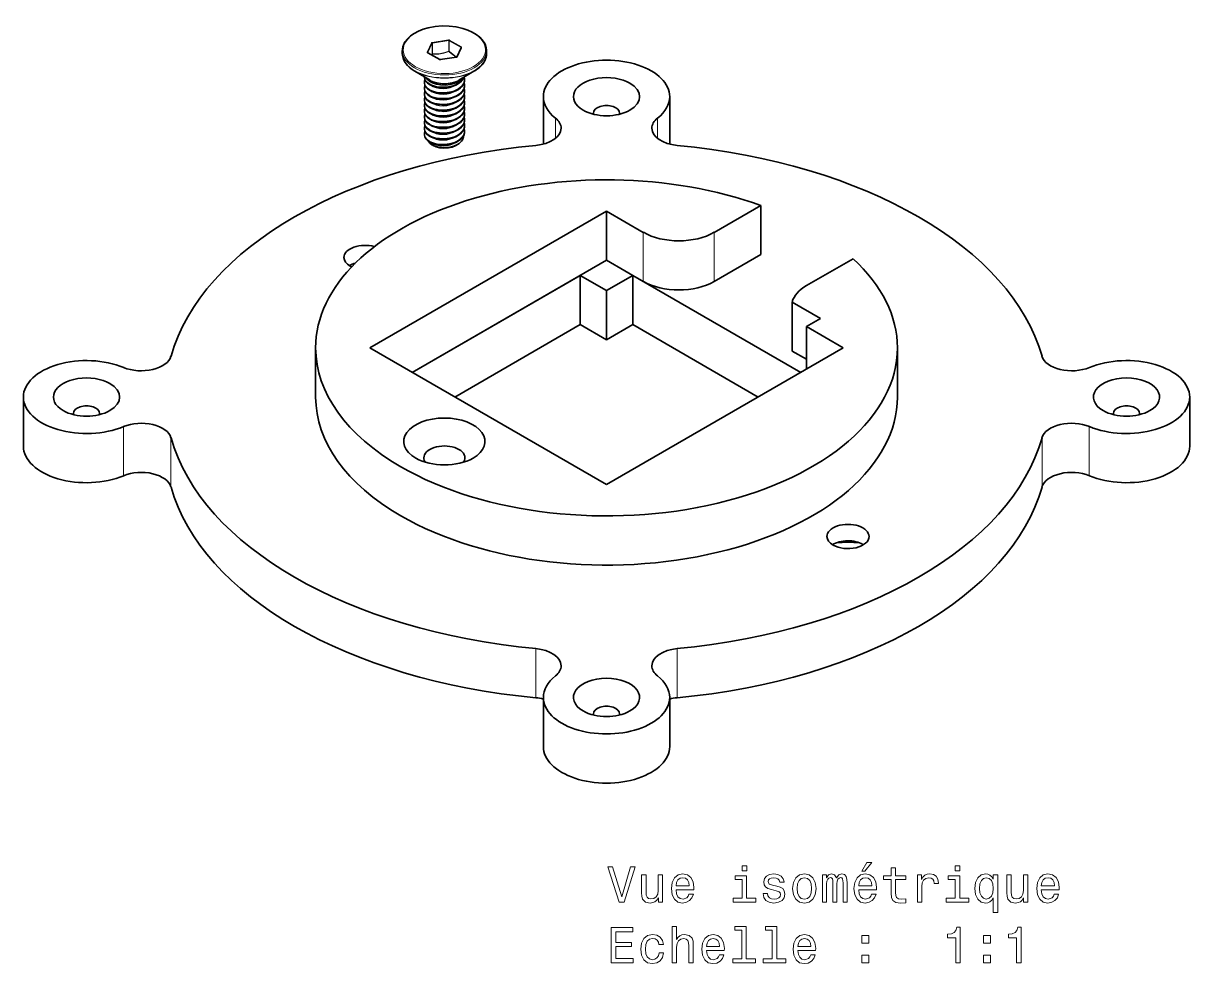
# Model space of a CAD drawing. Extents: x 475 to 928, y 301 to 581.
# Drawn here: x 706.4 to 822.7, y 487.4 to 581.1 of the extents above; entities that cross this region are included whole.
import ezdxf

# ---------------------------------------------------------------- set-up
doc = ezdxf.new("R2010")
doc.units = 0

msp = doc.modelspace()

# ---------------------------------------------------------------- linework, layer by layer
at = {"color": 7, "lineweight": 13, "ltscale": 0.040914}
for p, q in [((748.79, 579.45), (747.17, 579.2)), ((748.81, 579.38), (747.19, 579.13))]:
    msp.add_line(p, q, dxfattribs=at)
at = {"color": 7, "lineweight": 13, "ltscale": 0.026364}
for p, q in [((748.81, 578.33), (748.81, 579.38)), ((747.19, 578.08), (747.19, 579.13))]:
    msp.add_line(p, q, dxfattribs=at)
at = {"color": 7, "lineweight": 13, "ltscale": 0.026366}
for p, q in [((748.85, 578.32), (748.85, 579.37)), ((747.15, 578.06), (747.15, 579.11))]:
    msp.add_line(p, q, dxfattribs=at)
at = {"color": 7, "lineweight": 13, "ltscale": 0.034176}
for p, q in [((750.04, 578.69), (748.85, 579.37)), ((746.7, 578.17), (747.88, 577.48))]:
    msp.add_line(p, q, dxfattribs=at)
at = {"color": 7, "lineweight": 13, "ltscale": 0.034178}
msp.add_line((750.07, 578.75), (748.89, 579.43), dxfattribs=at)
at = {"color": 7, "lineweight": 35, "ltscale": 0.00732}
for p, q in [((744.18, 578.08), (744.18, 578.38)), ((752.58, 578.09), (752.58, 578.38))]:
    msp.add_line(p, q, dxfattribs=at)
at = {"color": 7, "lineweight": 13, "ltscale": 0.025734}
for p, q in [((747.1, 579.16), (746.67, 578.22)), ((747.15, 579.11), (746.72, 578.18)), ((749.67, 577.76), (750.1, 578.69))]:
    msp.add_line(p, q, dxfattribs=at)
at = {"color": 7, "lineweight": 35, "ltscale": 0.000190735}
msp.add_line((746.72, 578.17), (746.72, 578.18), dxfattribs=at)
at = {"color": 7, "lineweight": 35, "ltscale": 0.034176}
msp.add_line((746.72, 578.17), (747.91, 577.49), dxfattribs=at)
at = {"color": 7, "lineweight": 13, "ltscale": 0.001325}
msp.add_line((748.81, 578.33), (748.82, 578.28), dxfattribs=at)
at = {"color": 7, "lineweight": 13, "ltscale": 0.001085}
msp.add_line((748.86, 578.25), (748.82, 578.28), dxfattribs=at)
at = {"color": 7, "lineweight": 13, "ltscale": 0.001073}
msp.add_line((748.89, 578.29), (748.85, 578.32), dxfattribs=at)
at = {"color": 7, "lineweight": 35, "ltscale": 0.025734}
msp.add_line((749.62, 577.74), (750.05, 578.67), dxfattribs=at)
at = {"color": 7, "lineweight": 13, "ltscale": 0.001213}
msp.add_line((750.04, 578.64), (750.04, 578.69), dxfattribs=at)
at = {"color": 7, "lineweight": 13, "ltscale": 0.002935}
msp.add_line((747.15, 578.06), (747.12, 577.94), dxfattribs=at)
at = {"color": 7, "lineweight": 13, "ltscale": 0.002601}
msp.add_line((747.18, 578.02), (747.15, 577.92), dxfattribs=at)
at = {"color": 7, "lineweight": 35, "ltscale": 0.040912}
msp.add_line((747.97, 577.48), (749.59, 577.73), dxfattribs=at)
at = {"color": 7, "lineweight": 13, "ltscale": 0.040912}
msp.add_line((747.98, 577.47), (749.59, 577.72), dxfattribs=at)
at = {"color": 7, "lineweight": 35, "ltscale": 0.043703}
msp.add_line((746.95, 575.45), (745.44, 576.32), dxfattribs=at)
at = {"color": 7, "lineweight": 35, "ltscale": 0.043701}
msp.add_line((749.82, 575.45), (751.33, 576.32), dxfattribs=at)
at = {"color": 7, "lineweight": 35, "ltscale": 0.000213672}
msp.add_line((746.38, 575.77), (746.38, 575.78), dxfattribs=at)
at = {"color": 7, "lineweight": 35, "ltscale": 0.000196844}
for p, q in [((746.38, 575.76), (746.38, 575.77)), ((746.38, 575.19), (746.38, 575.2)), ((746.38, 574.62), (746.38, 574.62)), ((746.38, 573.47), (746.38, 573.48)), ((746.38, 572.9), (746.38, 572.91)), ((746.38, 572.33), (746.38, 572.34)), ((746.38, 570.62), (746.38, 570.62)), ((746.38, 570.04), (746.38, 570.05))]:
    msp.add_line(p, q, dxfattribs=at)
at = {"color": 7, "lineweight": 35, "ltscale": 0.001312}
for p, q in [((746.38, 575.71), (746.38, 575.76)), ((746.38, 573.42), (746.38, 573.47)), ((750.38, 573.14), (750.38, 573.19)), ((750.38, 570.85), (750.38, 570.9))]:
    msp.add_line(p, q, dxfattribs=at)
at = {"color": 7, "lineweight": 35, "ltscale": 0.001314}
for p, q in [((746.38, 575.14), (746.38, 575.19)), ((750.38, 575.42), (750.38, 575.47)), ((750.38, 574.85), (750.38, 574.9)), ((746.38, 574.56), (746.38, 574.62)), ((746.38, 573.99), (746.38, 574.05)), ((750.38, 574.28), (750.38, 574.33)), ((750.38, 573.71), (750.38, 573.76)), ((746.38, 572.85), (746.38, 572.9)), ((746.38, 572.28), (746.38, 572.33)), ((750.38, 572.56), (750.38, 572.62)), ((746.38, 571.71), (746.38, 571.76)), ((746.38, 571.14), (746.38, 571.19)), ((750.38, 571.99), (750.38, 572.05)), ((750.38, 571.42), (750.38, 571.47)), ((746.38, 570.56), (746.38, 570.62)), ((746.38, 569.99), (746.38, 570.04)), ((750.38, 570.28), (750.38, 570.33))]:
    msp.add_line(p, q, dxfattribs=at)
at = {"color": 7, "lineweight": 13, "ltscale": 0.000551729}
msp.add_line((750.29, 575.71), (750.3, 575.73), dxfattribs=at)
at = {"color": 7, "lineweight": 13, "ltscale": 0.001281}
msp.add_line((750.3, 575.69), (750.32, 575.74), dxfattribs=at)
at = {"color": 7, "lineweight": 35, "ltscale": 0.000195318}
for p, q in [((746.38, 574.05), (746.38, 574.05)), ((746.38, 571.76), (746.38, 571.77)), ((746.38, 571.19), (746.38, 571.2))]:
    msp.add_line(p, q, dxfattribs=at)
at = {"color": 7, "lineweight": 35, "ltscale": 0.11844}
for p, q in [((758.25, 573.79), (758.25, 569.06)), ((770.85, 573.79), (770.85, 569.06))]:
    msp.add_line(p, q, dxfattribs=at)
at = {"color": 7, "lineweight": 13, "ltscale": 0.050905}
for p, q in [((759.45, 569.62), (759.45, 571.66)), ((769.64, 569.62), (769.64, 571.66))]:
    msp.add_line(p, q, dxfattribs=at)
at = {"color": 7, "lineweight": 35, "ltscale": 0.000801817}
msp.add_line((747.16, 568.98), (747.14, 568.99), dxfattribs=at)
at = {"color": 7, "lineweight": 35, "ltscale": 0.002603}
msp.add_line((747.25, 568.93), (747.16, 568.98), dxfattribs=at)
at = {"color": 7, "lineweight": 35, "ltscale": 0.004868}
msp.add_line((749.52, 568.93), (749.68, 569.02), dxfattribs=at)
at = {"color": 7, "lineweight": 35}
for p, q in [((740.93, 548.75), (764.55, 562.39)), ((745.17, 546.3), (764.55, 557.49)), ((740.93, 548.75), (764.55, 535.12)), ((788.16, 548.75), (764.55, 535.12))]:
    msp.add_line(p, q, dxfattribs=at)
at = {"color": 7, "lineweight": 35, "ltscale": 0.122475}
for p, q in [((764.55, 557.49), (764.55, 562.39)), ((779.94, 558.05), (779.94, 562.95)), ((761.93, 551.08), (761.93, 555.98)), ((767.16, 551.08), (767.16, 555.98)), ((764.55, 549.57), (764.55, 554.47)), ((783.07, 553.32), (783.07, 548.42)), ((735.53, 543.85), (735.53, 548.75)), ((793.56, 543.85), (793.56, 548.75)), ((706.39, 543.85), (706.39, 538.95)), ((822.71, 543.85), (822.71, 538.95))]:
    msp.add_line(p, q, dxfattribs=at)
at = {"color": 7, "lineweight": 35, "ltscale": 0.106144}
for p, q in [((768.22, 560.26), (764.55, 562.39)), ((768.22, 555.37), (764.55, 557.49))]:
    msp.add_line(p, q, dxfattribs=at)
at = {"color": 7, "lineweight": 35, "ltscale": 0.134219}
for p, q in [((775.29, 560.26), (779.94, 562.95)), ((779.94, 558.05), (775.29, 555.37)), ((784.49, 554.96), (789.14, 557.64))]:
    msp.add_line(p, q, dxfattribs=at)
at = {"color": 7, "lineweight": 13, "ltscale": 0.122475}
for p, q in [((768.22, 555.37), (768.22, 560.26)), ((775.29, 555.37), (775.29, 560.26)), ((716.39, 536.01), (716.39, 540.91)), ((812.7, 540.91), (812.7, 536.01)), ((721.11, 534.89), (721.11, 539.79)), ((807.98, 539.79), (807.98, 534.89)), ((757.5, 513.88), (757.5, 518.78)), ((771.59, 513.88), (771.59, 518.78))]:
    msp.add_line(p, q, dxfattribs=at)
at = {"color": 7, "lineweight": 35, "ltscale": 0.483775}
for p, q in [((745.17, 546.3), (761.93, 555.98)), ((783.92, 546.3), (767.16, 555.98))]:
    msp.add_line(p, q, dxfattribs=at)
at = {"color": 7, "lineweight": 35, "ltscale": 0.075525}
for p, q in [((764.55, 554.47), (761.93, 555.98)), ((764.55, 554.47), (767.16, 555.98)), ((764.55, 549.57), (761.93, 551.08)), ((764.55, 549.57), (767.16, 551.08))]:
    msp.add_line(p, q, dxfattribs=at)
at = {"color": 7, "lineweight": 35, "ltscale": 0.08165}
msp.add_line((785.9, 551.69), (783.07, 553.32), dxfattribs=at)
at = {"color": 7, "lineweight": 35, "ltscale": 0.040824}
msp.add_line((785.9, 551.69), (784.49, 550.87), dxfattribs=at)
at = {"color": 7, "lineweight": 35, "ltscale": 0.3613}
for p, q in [((749.41, 543.85), (761.93, 551.08)), ((779.68, 543.85), (767.16, 551.08))]:
    msp.add_line(p, q, dxfattribs=at)
at = {"color": 7, "lineweight": 35, "ltscale": 0.106145}
for p, q in [((784.49, 550.87), (784.49, 546.63)), ((788.16, 548.75), (784.49, 550.87))]:
    msp.add_line(p, q, dxfattribs=at)
at = {"color": 7, "lineweight": 35, "ltscale": 0.040825}
msp.add_line((784.49, 547.61), (783.07, 548.42), dxfattribs=at)
at = {"color": 7, "lineweight": 35, "ltscale": 0.122474}
for p, q in [((758.25, 513.91), (758.25, 509.01)), ((770.85, 513.91), (770.85, 509.01))]:
    msp.add_line(p, q, dxfattribs=at)
at = {"color": 7, "lineweight": 35}
for points in [[(752.58, 578.38), (752.55, 578.69), (752.47, 578.95), (752.35, 579.19), (752.16, 579.47), (751.91, 579.73), (751.56, 579.99), (751.16, 580.23), (750.71, 580.43), (750.22, 580.6), (749.56, 580.75), (748.86, 580.83), (748.15, 580.84), (747.45, 580.78), (746.77, 580.66), (746.26, 580.51), (745.79, 580.32), (745.37, 580.1), (745, 579.84), (744.69, 579.56), (744.45, 579.25), (744.36, 579.09)], [(744.18, 578.08), (744.22, 577.77), (744.31, 577.48), (744.47, 577.19), (744.7, 576.9), (744.98, 576.63), (745.35, 576.37), (745.44, 576.32)], [(746.38, 575.71), (746.42, 575.5), (746.53, 575.31), (746.7, 575.13), (746.95, 574.97), (747.26, 574.83), (747.66, 574.73), (748.14, 574.68), (748.63, 574.71), (749.11, 574.8), (749.51, 574.94), (749.79, 575.1)], [(746.38, 575.14), (746.42, 574.93), (746.53, 574.74), (746.7, 574.56), (746.95, 574.39), (747.26, 574.26), (747.66, 574.16), (748.14, 574.11), (748.63, 574.14), (749.11, 574.23), (749.51, 574.37), (749.79, 574.52)], [(746.51, 575.71), (746.65, 575.52), (746.89, 575.34), (747.18, 575.18), (747.58, 575.04), (748.02, 574.96), (748.48, 574.95), (748.94, 574.99), (749.37, 575.09), (749.69, 575.23), (749.97, 575.4), (750.18, 575.59), (750.26, 575.71)], [(750.3, 575.64), (750.16, 575.42), (749.97, 575.23), (749.79, 575.1)], [(750.3, 575.07), (750.16, 574.85), (749.97, 574.66), (749.79, 574.52)], [(746.38, 574.56), (746.42, 574.36), (746.53, 574.17), (746.7, 573.99), (746.95, 573.82), (747.26, 573.69), (747.66, 573.59), (748.14, 573.54), (748.63, 573.56), (749.11, 573.66), (749.51, 573.8), (749.79, 573.95)], [(746.38, 573.99), (746.42, 573.79), (746.53, 573.6), (746.7, 573.42), (746.95, 573.25), (747.26, 573.12), (747.66, 573.02), (748.14, 572.97), (748.63, 572.99), (749.11, 573.09), (749.51, 573.23), (749.79, 573.38)], [(750.3, 574.49), (750.16, 574.27), (749.97, 574.08), (749.79, 573.95)], [(750.3, 573.92), (750.16, 573.7), (749.97, 573.51), (749.79, 573.38)], [(746.38, 573.42), (746.42, 573.22), (746.53, 573.03), (746.7, 572.85), (746.95, 572.68), (747.26, 572.55), (747.66, 572.45), (748.14, 572.4), (748.63, 572.42), (749.11, 572.51), (749.51, 572.66), (749.79, 572.81)], [(746.38, 572.85), (746.42, 572.65), (746.53, 572.45), (746.7, 572.28), (746.95, 572.11), (747.26, 571.97), (747.66, 571.87), (748.14, 571.83), (748.63, 571.85), (749.11, 571.94), (749.51, 572.08), (749.79, 572.24)], [(750.3, 573.35), (750.16, 573.13), (749.97, 572.94), (749.79, 572.81)], [(750.3, 572.78), (750.16, 572.56), (749.97, 572.37), (749.79, 572.24)], [(746.38, 572.28), (746.42, 572.07), (746.53, 571.88), (746.7, 571.7), (746.95, 571.54), (747.26, 571.4), (747.66, 571.3), (748.14, 571.26), (748.63, 571.28), (749.11, 571.37), (749.51, 571.51), (749.79, 571.67)], [(746.38, 571.71), (746.42, 571.5), (746.53, 571.31), (746.7, 571.13), (746.95, 570.97), (747.26, 570.83), (747.66, 570.73), (748.14, 570.68), (748.63, 570.71), (749.11, 570.8), (749.51, 570.94), (749.79, 571.1)], [(750.3, 572.21), (750.16, 571.99), (749.97, 571.8), (749.79, 571.67)], [(750.3, 571.64), (750.16, 571.42), (749.97, 571.23), (749.79, 571.1)], [(746.38, 571.14), (746.42, 570.93), (746.53, 570.74), (746.7, 570.56), (746.95, 570.39), (747.26, 570.26), (747.66, 570.16), (748.14, 570.11), (748.63, 570.14), (749.11, 570.23), (749.51, 570.37), (749.79, 570.52)], [(746.38, 570.56), (746.42, 570.36), (746.53, 570.17), (746.7, 569.99), (746.95, 569.82), (747.26, 569.69), (747.66, 569.59), (748.14, 569.54), (748.63, 569.56), (749.11, 569.66), (749.51, 569.8), (749.79, 569.95)], [(746.38, 569.99), (746.42, 569.79), (746.53, 569.6), (746.7, 569.42), (746.95, 569.25), (747.26, 569.12), (747.66, 569.02), (748.14, 568.97), (748.63, 568.99), (749.11, 569.08), (749.51, 569.23), (749.79, 569.38)], [(750.3, 571.06), (750.16, 570.84), (749.97, 570.65), (749.79, 570.52)], [(750.3, 570.49), (750.16, 570.27), (749.97, 570.08), (749.79, 569.95)], [(747.14, 568.99), (746.96, 569.13), (746.83, 569.28), (746.79, 569.35)], [(749.68, 569.02), (749.33, 568.86), (748.94, 568.75), (748.65, 568.71), (748.37, 568.7), (748.09, 568.71), (747.75, 568.76), (747.44, 568.85), (747.16, 568.98)], [(747.25, 568.93), (747.56, 568.79), (747.91, 568.7), (748.34, 568.65), (748.78, 568.68), (749.14, 568.76), (749.45, 568.89), (749.52, 568.93)], [(750.3, 569.92), (750.16, 569.7), (749.97, 569.51), (749.79, 569.38)]]:
    msp.add_lwpolyline(points, dxfattribs=at)
at = {"color": 7, "lineweight": 13}
for points in [[(748.82, 578.28), (748.32, 578.11), (747.84, 578.02), (747.52, 578.01), (747.18, 578.02)], [(748.81, 578.33), (748.42, 578.19), (748, 578.1), (747.58, 578.06), (747.19, 578.08)], [(748.86, 578.25), (749.23, 577.95), (749.6, 577.73)], [(748.89, 578.29), (749.05, 578.15), (749.38, 577.91), (749.63, 577.77)], [(749.8, 575.16), (749.62, 575.05), (749.42, 574.97), (748.99, 574.83), (748.54, 574.76), (748.08, 574.75), (747.63, 574.8), (747.21, 574.91), (747.03, 574.99), (746.85, 575.08), (746.62, 575.26), (746.53, 575.37), (746.45, 575.48), (746.41, 575.59), (746.38, 575.76)], [(749.8, 575.1), (749.62, 575), (749.42, 574.91), (748.99, 574.78), (748.54, 574.71), (748.08, 574.7), (747.63, 574.75), (747.21, 574.86), (747.02, 574.94), (746.85, 575.03), (746.62, 575.21), (746.53, 575.32), (746.45, 575.43), (746.41, 575.54), (746.38, 575.71)], [(749.8, 574.59), (749.62, 574.48), (749.42, 574.39), (748.99, 574.26), (748.54, 574.19), (748.08, 574.18), (747.63, 574.23), (747.21, 574.34), (747.03, 574.42), (746.85, 574.51), (746.62, 574.69), (746.53, 574.8), (746.45, 574.91), (746.41, 575.02), (746.38, 575.19)], [(749.8, 574.53), (749.62, 574.43), (749.42, 574.34), (748.99, 574.21), (748.54, 574.13), (748.08, 574.12), (747.63, 574.17), (747.21, 574.29), (747.02, 574.36), (746.85, 574.46), (746.62, 574.64), (746.53, 574.74), (746.45, 574.86), (746.41, 574.96), (746.38, 575.14)], [(749.79, 575.18), (749.61, 575.07), (749.42, 574.98), (748.99, 574.85), (748.54, 574.78), (748.08, 574.77), (747.64, 574.82), (747.22, 574.93), (747.04, 575.01), (746.86, 575.1), (746.63, 575.28), (746.54, 575.38), (746.47, 575.49), (746.42, 575.6), (746.39, 575.77)], [(749.79, 574.6), (749.6, 574.49), (749.38, 574.4), (749.15, 574.32), (748.9, 574.26), (748.4, 574.2), (747.9, 574.21), (747.66, 574.24), (747.43, 574.29), (747.14, 574.39), (746.88, 574.51), (746.67, 574.67), (746.5, 574.86), (746.45, 574.96), (746.41, 575.07), (746.4, 575.18), (746.4, 575.29), (746.45, 575.44)], [(749.79, 574.03), (749.6, 573.92), (749.38, 573.83), (749.15, 573.75), (748.9, 573.69), (748.4, 573.63), (747.9, 573.64), (747.66, 573.67), (747.43, 573.72), (747.14, 573.82), (746.88, 573.94), (746.67, 574.1), (746.5, 574.29), (746.45, 574.39), (746.41, 574.5), (746.4, 574.61), (746.4, 574.72), (746.45, 574.87)], [(747, 574.94), (747.11, 574.86), (747.25, 574.78), (747.55, 574.67), (747.89, 574.6), (748.25, 574.58), (748.61, 574.61), (748.97, 574.68), (749.3, 574.8), (749.53, 574.93)], [(749.8, 574.02), (749.62, 573.91), (749.42, 573.82), (748.99, 573.69), (748.54, 573.62), (748.08, 573.6), (747.63, 573.66), (747.21, 573.77), (747.03, 573.84), (746.85, 573.94), (746.62, 574.12), (746.53, 574.22), (746.45, 574.34), (746.41, 574.45), (746.38, 574.62)], [(749.8, 573.96), (749.62, 573.86), (749.42, 573.77), (748.99, 573.64), (748.54, 573.56), (748.08, 573.55), (747.63, 573.6), (747.21, 573.71), (747.02, 573.79), (746.85, 573.89), (746.62, 574.07), (746.53, 574.17), (746.45, 574.29), (746.41, 574.39), (746.38, 574.56)], [(749.8, 573.44), (749.62, 573.34), (749.42, 573.25), (748.99, 573.12), (748.54, 573.04), (748.08, 573.03), (747.63, 573.08), (747.21, 573.2), (747.03, 573.27), (746.85, 573.37), (746.62, 573.55), (746.53, 573.65), (746.45, 573.77), (746.41, 573.87), (746.38, 574.05)], [(749.8, 573.39), (749.62, 573.29), (749.42, 573.2), (748.99, 573.06), (748.54, 572.99), (748.08, 572.98), (747.63, 573.03), (747.21, 573.14), (747.02, 573.22), (746.85, 573.31), (746.62, 573.49), (746.53, 573.6), (746.45, 573.71), (746.41, 573.82), (746.38, 573.99)], [(749.8, 572.87), (749.62, 572.77), (749.42, 572.68), (748.99, 572.55), (748.54, 572.47), (748.08, 572.46), (747.63, 572.51), (747.21, 572.62), (747.03, 572.7), (746.85, 572.79), (746.62, 572.97), (746.53, 573.08), (746.45, 573.19), (746.41, 573.3), (746.38, 573.47)], [(749.79, 573.46), (749.6, 573.35), (749.38, 573.26), (749.15, 573.18), (748.9, 573.12), (748.4, 573.05), (747.9, 573.07), (747.66, 573.1), (747.43, 573.15), (747.14, 573.24), (746.88, 573.37), (746.67, 573.52), (746.5, 573.72), (746.45, 573.82), (746.41, 573.93), (746.4, 574.03), (746.4, 574.14), (746.45, 574.3)], [(749.79, 572.89), (749.6, 572.78), (749.38, 572.68), (749.15, 572.61), (748.9, 572.55), (748.4, 572.48), (747.9, 572.49), (747.66, 572.53), (747.43, 572.58), (747.14, 572.67), (746.88, 572.8), (746.67, 572.95), (746.5, 573.14), (746.45, 573.25), (746.41, 573.35), (746.4, 573.46), (746.4, 573.57), (746.45, 573.73)], [(747, 574.37), (747.11, 574.28), (747.25, 574.21), (747.55, 574.1), (747.89, 574.03), (748.25, 574.01), (748.61, 574.03), (748.97, 574.11), (749.3, 574.23), (749.53, 574.36)], [(747, 573.8), (747.11, 573.71), (747.25, 573.64), (747.55, 573.52), (747.89, 573.46), (748.25, 573.44), (748.61, 573.46), (748.97, 573.54), (749.3, 573.66), (749.53, 573.79)], [(749.8, 572.82), (749.62, 572.72), (749.42, 572.63), (748.99, 572.49), (748.54, 572.42), (748.08, 572.41), (747.63, 572.46), (747.21, 572.57), (747.02, 572.65), (746.85, 572.74), (746.62, 572.92), (746.53, 573.03), (746.45, 573.14), (746.41, 573.25), (746.38, 573.42)], [(749.8, 572.3), (749.62, 572.2), (749.42, 572.11), (748.99, 571.97), (748.54, 571.9), (748.08, 571.89), (747.63, 571.94), (747.21, 572.05), (747.03, 572.13), (746.85, 572.22), (746.62, 572.4), (746.53, 572.51), (746.45, 572.62), (746.41, 572.73), (746.38, 572.9)], [(749.8, 572.25), (749.62, 572.14), (749.42, 572.05), (748.99, 571.92), (748.54, 571.85), (748.08, 571.84), (747.63, 571.89), (747.21, 572), (747.02, 572.08), (746.85, 572.17), (746.62, 572.35), (746.53, 572.46), (746.45, 572.57), (746.41, 572.68), (746.38, 572.85)], [(749.8, 571.73), (749.62, 571.63), (749.42, 571.54), (748.99, 571.4), (748.54, 571.33), (748.08, 571.32), (747.63, 571.37), (747.21, 571.48), (747.03, 571.56), (746.85, 571.65), (746.62, 571.83), (746.53, 571.94), (746.45, 572.05), (746.41, 572.16), (746.38, 572.33)], [(749.79, 572.32), (749.6, 572.21), (749.38, 572.11), (749.15, 572.03), (748.9, 571.97), (748.4, 571.91), (747.9, 571.92), (747.66, 571.96), (747.43, 572.01), (747.14, 572.1), (746.88, 572.23), (746.67, 572.38), (746.5, 572.57), (746.45, 572.68), (746.41, 572.78), (746.4, 572.89), (746.4, 573), (746.45, 573.16)], [(749.79, 571.75), (749.6, 571.64), (749.38, 571.54), (749.15, 571.46), (748.9, 571.4), (748.4, 571.34), (747.9, 571.35), (747.66, 571.38), (747.43, 571.43), (747.14, 571.53), (746.88, 571.66), (746.67, 571.81), (746.5, 572), (746.45, 572.1), (746.41, 572.21), (746.4, 572.32), (746.4, 572.43), (746.45, 572.58)], [(747, 573.23), (747.11, 573.14), (747.25, 573.07), (747.55, 572.95), (747.89, 572.89), (748.25, 572.86), (748.61, 572.89), (748.97, 572.96), (749.3, 573.09), (749.53, 573.21)], [(747, 572.66), (747.11, 572.57), (747.25, 572.5), (747.55, 572.38), (747.89, 572.31), (748.25, 572.29), (748.61, 572.32), (748.97, 572.39), (749.3, 572.51), (749.53, 572.64)], [(749.8, 571.68), (749.62, 571.57), (749.42, 571.48), (748.99, 571.35), (748.54, 571.28), (748.08, 571.27), (747.63, 571.32), (747.21, 571.43), (747.02, 571.51), (746.85, 571.6), (746.62, 571.78), (746.53, 571.89), (746.45, 572), (746.41, 572.11), (746.38, 572.28)], [(749.8, 571.16), (749.62, 571.05), (749.42, 570.96), (748.99, 570.83), (748.54, 570.76), (748.08, 570.75), (747.63, 570.8), (747.21, 570.91), (747.03, 570.99), (746.85, 571.08), (746.62, 571.26), (746.53, 571.37), (746.45, 571.48), (746.41, 571.59), (746.38, 571.76)], [(749.8, 571.1), (749.62, 571), (749.42, 570.91), (748.99, 570.78), (748.54, 570.71), (748.08, 570.69), (747.63, 570.74), (747.21, 570.86), (747.02, 570.93), (746.85, 571.03), (746.62, 571.21), (746.53, 571.31), (746.45, 571.43), (746.41, 571.53), (746.38, 571.71)], [(749.8, 570.59), (749.62, 570.48), (749.42, 570.39), (748.99, 570.26), (748.54, 570.19), (748.08, 570.18), (747.63, 570.23), (747.21, 570.34), (747.03, 570.42), (746.85, 570.51), (746.62, 570.69), (746.53, 570.8), (746.45, 570.91), (746.41, 571.02), (746.38, 571.19)], [(749.79, 571.18), (749.6, 571.06), (749.38, 570.97), (749.15, 570.89), (748.9, 570.83), (748.4, 570.77), (747.9, 570.78), (747.66, 570.81), (747.43, 570.86), (747.14, 570.96), (746.88, 571.08), (746.67, 571.24), (746.5, 571.43), (746.45, 571.53), (746.41, 571.64), (746.4, 571.75), (746.4, 571.86), (746.45, 572.01)], [(749.79, 570.6), (749.6, 570.49), (749.38, 570.4), (749.15, 570.32), (748.9, 570.26), (748.4, 570.2), (747.9, 570.21), (747.66, 570.24), (747.43, 570.29), (747.14, 570.39), (746.88, 570.51), (746.67, 570.67), (746.5, 570.86), (746.45, 570.96), (746.41, 571.07), (746.4, 571.18), (746.4, 571.29), (746.45, 571.44)], [(747, 572.08), (747.11, 572), (747.25, 571.92), (747.55, 571.81), (747.89, 571.74), (748.25, 571.72), (748.61, 571.75), (748.97, 571.82), (749.3, 571.94), (749.53, 572.07)], [(747, 571.51), (747.11, 571.43), (747.25, 571.35), (747.55, 571.24), (747.89, 571.17), (748.25, 571.15), (748.61, 571.18), (748.97, 571.25), (749.3, 571.37), (749.53, 571.5)], [(749.8, 570.53), (749.62, 570.43), (749.42, 570.34), (748.99, 570.21), (748.54, 570.13), (748.08, 570.12), (747.63, 570.17), (747.21, 570.29), (747.02, 570.36), (746.85, 570.46), (746.62, 570.64), (746.53, 570.74), (746.45, 570.86), (746.41, 570.96), (746.38, 571.14)], [(749.8, 570.01), (749.62, 569.91), (749.42, 569.82), (748.99, 569.69), (748.54, 569.61), (748.08, 569.6), (747.63, 569.65), (747.21, 569.77), (747.03, 569.84), (746.85, 569.94), (746.62, 570.12), (746.53, 570.22), (746.45, 570.34), (746.41, 570.44), (746.38, 570.62)], [(749.8, 569.96), (749.62, 569.86), (749.42, 569.77), (748.99, 569.63), (748.54, 569.56), (748.08, 569.55), (747.63, 569.6), (747.21, 569.71), (747.02, 569.79), (746.85, 569.88), (746.62, 570.06), (746.53, 570.17), (746.45, 570.28), (746.41, 570.39), (746.38, 570.56)], [(749.8, 569.44), (749.62, 569.34), (749.42, 569.25), (748.99, 569.12), (748.54, 569.04), (748.08, 569.03), (747.63, 569.08), (747.21, 569.19), (747.03, 569.27), (746.85, 569.36), (746.62, 569.55), (746.53, 569.65), (746.45, 569.77), (746.41, 569.87), (746.38, 570.04)], [(749.8, 569.39), (749.62, 569.29), (749.42, 569.2), (748.99, 569.06), (748.54, 568.99), (748.08, 568.98), (747.63, 569.03), (747.21, 569.14), (747.02, 569.22), (746.85, 569.31), (746.62, 569.49), (746.53, 569.6), (746.45, 569.71), (746.41, 569.82), (746.38, 569.99)], [(749.79, 570.03), (749.6, 569.92), (749.38, 569.83), (749.15, 569.75), (748.9, 569.69), (748.4, 569.63), (747.9, 569.64), (747.66, 569.67), (747.43, 569.72), (747.14, 569.82), (746.88, 569.94), (746.67, 570.09), (746.5, 570.29), (746.45, 570.39), (746.41, 570.5), (746.4, 570.6), (746.4, 570.71), (746.45, 570.87)], [(749.79, 569.46), (749.6, 569.35), (749.38, 569.26), (749.15, 569.18), (748.9, 569.12), (748.4, 569.05), (747.9, 569.06), (747.66, 569.1), (747.43, 569.15), (747.14, 569.24), (746.88, 569.37), (746.67, 569.52), (746.5, 569.71), (746.45, 569.82), (746.41, 569.92), (746.4, 570.03), (746.4, 570.14), (746.45, 570.3)], [(747, 570.94), (747.11, 570.86), (747.25, 570.78), (747.55, 570.67), (747.89, 570.6), (748.25, 570.58), (748.61, 570.6), (748.97, 570.68), (749.3, 570.8), (749.53, 570.93)], [(747, 570.37), (747.11, 570.28), (747.25, 570.21), (747.55, 570.1), (747.89, 570.03), (748.25, 570.01), (748.61, 570.03), (748.97, 570.11), (749.3, 570.23), (749.53, 570.36)], [(747, 569.8), (747.11, 569.71), (747.25, 569.64), (747.55, 569.52), (747.89, 569.46), (748.25, 569.44), (748.61, 569.46), (748.97, 569.54), (749.3, 569.66), (749.53, 569.79)], [(747, 569.23), (747.11, 569.14), (747.25, 569.07), (747.55, 568.95), (747.89, 568.88), (748.25, 568.86), (748.61, 568.89), (748.97, 568.96), (749.3, 569.09), (749.53, 569.21)]]:
    msp.add_lwpolyline(points, dxfattribs=at)
for points in [[(766.94, 497.02), (766.06, 494.04), (765.16, 497.02), (764.68, 497.02), (765.81, 493.52), (766.32, 493.52), (767.42, 497.02)], [(778.54, 497.14), (778.07, 497.14), (778.07, 496.63), (778.54, 496.63)], [(790, 496.59), (790.3, 496.59), (791, 497.45), (790.51, 497.45)], [(792.94, 495.76), (792.94, 494.4), (792.97, 493.96), (793.11, 493.66), (793.39, 493.48), (793.87, 493.42), (794.4, 493.45), (794.4, 493.83), (794.01, 493.8), (793.67, 493.84), (793.48, 493.97), (793.4, 494.18), (793.38, 494.48), (793.38, 495.76), (794.4, 495.76), (794.4, 496.14), (793.38, 496.14), (793.38, 496.93), (792.94, 496.93), (792.94, 496.14), (792.17, 496.14), (792.17, 495.76)], [(799.79, 497.14), (799.32, 497.14), (799.32, 496.63), (799.79, 496.63)], [(770.14, 496.23), (769.7, 496.23), (769.7, 494.66), (769.65, 494.3), (769.5, 494.04), (769.28, 493.88), (768.98, 493.83), (768.74, 493.87), (768.59, 493.99), (768.51, 494.19), (768.49, 494.49), (768.49, 496.23), (768.04, 496.23), (768.04, 494.45), (768.06, 494.09), (768.15, 493.79), (768.45, 493.52), (768.91, 493.42), (769.17, 493.46), (769.38, 493.55), (769.57, 493.7), (769.72, 493.93), (769.72, 493.52), (770.14, 493.52)], [(771.48, 494.74), (773.26, 494.74), (773.26, 494.95), (773.18, 495.53), (772.96, 495.96), (772.61, 496.23), (772.14, 496.32), (771.68, 496.22), (771.32, 495.94), (771.1, 495.48), (771.02, 494.87), (771.09, 494.25), (771.32, 493.8), (771.67, 493.52), (772.12, 493.42), (772.51, 493.49), (772.84, 493.66), (773.07, 493.93), (773.21, 494.29), (772.77, 494.29), (772.68, 494.09), (772.55, 493.94), (772.18, 493.82), (771.89, 493.88), (771.67, 494.05), (771.53, 494.34), (771.48, 494.73)], [(771.48, 495.12), (771.54, 495.46), (771.67, 495.72), (771.88, 495.88), (772.15, 495.93), (772.42, 495.88), (772.63, 495.72), (772.75, 495.46), (772.8, 495.12)], [(778.52, 493.89), (778.52, 496.14), (777.38, 496.14), (777.38, 495.76), (778.08, 495.76), (778.08, 493.89), (777.17, 493.89), (777.17, 493.52), (779.44, 493.52), (779.44, 493.89)], [(781.53, 495.1), (781.1, 495.2), (780.78, 495.31), (780.67, 495.55), (780.71, 495.72), (780.81, 495.84), (780.98, 495.91), (781.23, 495.94), (781.47, 495.91), (781.65, 495.82), (781.77, 495.69), (781.82, 495.51), (782.26, 495.51), (782.26, 495.52), (782.18, 495.84), (781.98, 496.1), (781.65, 496.26), (781.23, 496.32), (780.8, 496.26), (780.49, 496.1), (780.29, 495.85), (780.23, 495.54), (780.28, 495.23), (780.42, 495.02), (780.65, 494.87), (780.99, 494.76), (781.48, 494.64), (781.78, 494.52), (781.86, 494.42), (781.9, 494.26), (781.85, 494.08), (781.73, 493.94), (781.53, 493.85), (781.27, 493.82), (780.99, 493.85), (780.79, 493.95), (780.65, 494.12), (780.6, 494.36), (780.17, 494.36), (780.24, 493.96), (780.45, 493.66), (780.78, 493.49), (781.23, 493.42), (781.7, 493.49), (782.05, 493.66), (782.26, 493.95), (782.34, 494.31), (782.28, 494.63), (782.13, 494.85), (781.87, 494.99)], [(783.11, 494.87), (783.19, 494.25), (783.42, 493.8), (783.79, 493.52), (784.28, 493.42), (784.77, 493.52), (785.14, 493.8), (785.37, 494.25), (785.46, 494.87), (785.37, 495.48), (785.14, 495.94), (784.77, 496.22), (784.28, 496.32), (783.79, 496.22), (783.42, 495.94), (783.19, 495.48)], [(783.56, 494.87), (783.6, 495.33), (783.75, 495.66), (783.97, 495.86), (784.28, 495.93), (784.58, 495.86), (784.81, 495.66), (784.95, 495.33), (785, 494.87), (784.95, 494.42), (784.81, 494.08), (784.58, 493.88), (784.28, 493.82), (783.97, 493.88), (783.75, 494.08), (783.6, 494.42)], [(786.1, 493.52), (786.5, 493.52), (786.5, 495.33), (786.53, 495.6), (786.61, 495.8), (786.72, 495.91), (786.87, 495.96), (786.99, 495.92), (787.07, 495.82), (787.11, 495.65), (787.13, 495.42), (787.13, 493.52), (787.51, 493.52), (787.51, 495.33), (787.54, 495.6), (787.61, 495.79), (787.74, 495.91), (787.89, 495.96), (788.01, 495.92), (788.09, 495.82), (788.14, 495.42), (788.14, 493.52), (788.55, 493.52), (788.55, 495.39), (788.52, 495.78), (788.44, 496.07), (788.28, 496.26), (788.02, 496.32), (787.71, 496.22), (787.47, 495.93), (787.29, 496.22), (786.97, 496.32), (786.69, 496.22), (786.49, 495.94), (786.49, 496.23), (786.1, 496.23)], [(789.7, 494.74), (791.47, 494.74), (791.48, 494.95), (791.4, 495.53), (791.17, 495.96), (790.82, 496.23), (790.35, 496.32), (789.89, 496.22), (789.54, 495.94), (789.31, 495.48), (789.23, 494.87), (789.31, 494.25), (789.54, 493.8), (789.88, 493.52), (790.34, 493.42), (790.73, 493.49), (791.05, 493.66), (791.29, 493.93), (791.43, 494.29), (790.99, 494.29), (790.9, 494.09), (790.77, 493.94), (790.39, 493.82), (790.11, 493.88), (789.89, 494.05), (789.75, 494.34), (789.7, 494.73)], [(789.7, 495.12), (789.75, 495.46), (789.89, 495.72), (790.1, 495.88), (790.37, 495.93), (790.64, 495.88), (790.84, 495.72), (790.97, 495.46), (791.01, 495.12)], [(795.55, 493.52), (795.99, 493.52), (795.99, 495.07), (796.04, 495.44), (796.17, 495.71), (796.39, 495.87), (796.69, 495.92), (796.91, 495.89), (797.08, 495.79), (797.18, 495.62), (797.22, 495.38), (797.67, 495.38), (797.6, 495.79), (797.44, 496.08), (797.16, 496.26), (796.78, 496.32), (796.53, 496.28), (796.3, 496.18), (796.11, 496.01), (795.95, 495.78), (795.95, 496.23), (795.55, 496.23)], [(799.77, 493.89), (799.77, 496.14), (798.63, 496.14), (798.63, 495.76), (799.33, 495.76), (799.33, 493.89), (798.42, 493.89), (798.42, 493.52), (800.69, 493.52), (800.69, 493.89)], [(803.12, 495.81), (802.96, 496.03), (802.78, 496.2), (802.58, 496.29), (802.34, 496.32), (801.91, 496.22), (801.58, 495.94), (801.36, 495.48), (801.29, 494.87), (801.36, 494.26), (801.58, 493.81), (801.91, 493.52), (802.34, 493.42), (802.58, 493.45), (802.78, 493.54), (802.96, 493.69), (803.12, 493.93), (803.12, 492.47), (803.56, 492.47), (803.56, 496.23), (803.12, 496.23)], [(801.74, 494.87), (801.79, 495.32), (801.93, 495.65), (802.14, 495.85), (802.42, 495.92), (802.71, 495.85), (802.93, 495.66), (803.06, 495.33), (803.11, 494.87), (803.06, 494.42), (802.93, 494.09), (802.71, 493.89), (802.42, 493.82), (802.14, 493.89), (801.93, 494.09), (801.79, 494.42)], [(806.58, 496.23), (806.13, 496.23), (806.13, 494.66), (806.08, 494.3), (805.94, 494.04), (805.71, 493.88), (805.41, 493.83), (805.17, 493.87), (805.02, 493.99), (804.94, 494.19), (804.92, 494.49), (804.92, 496.23), (804.47, 496.23), (804.47, 494.45), (804.49, 494.09), (804.58, 493.79), (804.88, 493.52), (805.35, 493.42), (805.6, 493.46), (805.82, 493.55), (806, 493.7), (806.15, 493.93), (806.15, 493.52), (806.58, 493.52)], [(807.91, 494.74), (809.69, 494.74), (809.69, 494.95), (809.61, 495.53), (809.39, 495.96), (809.04, 496.23), (808.57, 496.32), (808.11, 496.22), (807.76, 495.94), (807.53, 495.48), (807.45, 494.87), (807.52, 494.25), (807.75, 493.8), (808.1, 493.52), (808.55, 493.42), (808.95, 493.49), (809.27, 493.66), (809.51, 493.93), (809.64, 494.29), (809.2, 494.29), (809.11, 494.09), (808.98, 493.94), (808.61, 493.82), (808.32, 493.88), (808.1, 494.05), (807.96, 494.34), (807.91, 494.73)], [(807.91, 495.12), (807.97, 495.46), (808.1, 495.72), (808.31, 495.88), (808.58, 495.93), (808.85, 495.88), (809.06, 495.72), (809.18, 495.46), (809.23, 495.12)], [(765.01, 487.47), (767.22, 487.47), (767.22, 487.89), (765.47, 487.89), (765.47, 489.08), (767.03, 489.08), (767.03, 489.5), (765.47, 489.5), (765.47, 490.55), (767.18, 490.55), (767.18, 490.97), (765.01, 490.97)], [(771.09, 487.47), (771.54, 487.47), (771.54, 489.03), (771.58, 489.39), (771.73, 489.65), (771.96, 489.82), (772.26, 489.88), (772.5, 489.83), (772.65, 489.69), (772.73, 489.46), (772.75, 489.16), (772.75, 487.47), (773.2, 487.47), (773.2, 489.25), (773.18, 489.61), (773.08, 489.91), (772.79, 490.18), (772.32, 490.28), (772.07, 490.24), (771.85, 490.14), (771.67, 489.99), (771.54, 489.79), (771.54, 491.09), (771.09, 491.09)], [(778.05, 490.72), (778.05, 487.84), (777.13, 487.84), (777.13, 487.47), (779.4, 487.47), (779.4, 487.84), (778.49, 487.84), (778.49, 491.09), (777.35, 491.09), (777.35, 490.72)], [(781.08, 490.72), (781.08, 487.84), (780.17, 487.84), (780.17, 487.47), (782.43, 487.47), (782.43, 487.84), (781.53, 487.84), (781.53, 491.09), (780.39, 491.09), (780.39, 490.72)], [(799.37, 487.47), (799.83, 487.47), (799.83, 491), (799.49, 491), (799.4, 490.69), (799.21, 490.48), (798.94, 490.36), (798.55, 490.32), (798.55, 489.96), (799.37, 489.96)], [(805.44, 487.47), (805.9, 487.47), (805.9, 491), (805.56, 491), (805.47, 490.69), (805.29, 490.48), (805.01, 490.36), (804.63, 490.32), (804.63, 489.96), (805.44, 489.96)], [(769.78, 489.28), (770.22, 489.28), (770.13, 489.69), (769.91, 490), (769.57, 490.2), (769.14, 490.28), (768.65, 490.17), (768.28, 489.89), (768.05, 489.43), (767.97, 488.82), (768.05, 488.21), (768.27, 487.75), (768.63, 487.47), (769.12, 487.38), (769.55, 487.45), (769.89, 487.66), (770.12, 488), (770.23, 488.44), (769.8, 488.44), (769.73, 488.16), (769.58, 487.95), (769.38, 487.81), (769.14, 487.77), (768.83, 487.84), (768.61, 488.04), (768.47, 488.37), (768.42, 488.83), (768.47, 489.29), (768.61, 489.61), (768.84, 489.82), (769.14, 489.89), (769.4, 489.84), (769.59, 489.73), (769.73, 489.53)], [(774.52, 488.7), (776.29, 488.7), (776.3, 488.9), (776.22, 489.48), (775.99, 489.92), (775.64, 490.18), (775.17, 490.28), (774.71, 490.17), (774.36, 489.89), (774.13, 489.43), (774.05, 488.83), (774.13, 488.21), (774.36, 487.75), (774.7, 487.47), (775.16, 487.38), (775.55, 487.44), (775.87, 487.61), (776.11, 487.88), (776.25, 488.25), (775.81, 488.25), (775.72, 488.05), (775.59, 487.89), (775.21, 487.77), (774.93, 487.83), (774.71, 488.01), (774.57, 488.29), (774.52, 488.68)], [(774.52, 489.07), (774.57, 489.42), (774.71, 489.68), (774.92, 489.83), (775.19, 489.89), (775.46, 489.83), (775.66, 489.68), (775.79, 489.42), (775.83, 489.07)], [(783.63, 488.7), (785.4, 488.7), (785.41, 488.9), (785.32, 489.48), (785.1, 489.92), (784.75, 490.18), (784.28, 490.28), (783.82, 490.17), (783.47, 489.89), (783.24, 489.43), (783.16, 488.83), (783.24, 488.21), (783.46, 487.75), (783.81, 487.47), (784.27, 487.38), (784.66, 487.44), (784.98, 487.61), (785.22, 487.88), (785.35, 488.25), (784.92, 488.25), (784.83, 488.05), (784.69, 487.89), (784.32, 487.77), (784.03, 487.83), (783.82, 488.01), (783.68, 488.29), (783.63, 488.68)], [(783.63, 489.07), (783.68, 489.42), (783.82, 489.68), (784.02, 489.83), (784.3, 489.89), (784.56, 489.83), (784.77, 489.68), (784.9, 489.42), (784.94, 489.07)], [(790, 489.43), (790.7, 489.43), (790.7, 490.18), (790, 490.18)], [(802.15, 489.43), (802.84, 489.43), (802.84, 490.18), (802.15, 490.18)], [(790, 487.47), (790.7, 487.47), (790.7, 488.22), (790, 488.22)], [(802.15, 487.47), (802.84, 487.47), (802.84, 488.22), (802.15, 488.22)]]:
    msp.add_lwpolyline(points, close=True, dxfattribs=at)
at = {"color": 7, "lineweight": 35}
for centre, radius, start, end in [((745.75, 578.37), 1.56, 152.4009, 179.5643), ((747.95, 577.58), 0.106, 244.7011, 280.1215), ((749.58, 577.79), 0.0644, 275.0056, 307.6149), ((751.03, 578.1), 1.56, 332.3907, 359.5807), ((747, 575.18), 0.616, 154.6165, 178.8517), ((747, 574.61), 0.616, 154.6165, 178.8517), ((749.49, 576.02), 0.899, 334.7842, 342.9133), ((749.55, 575.43), 0.835, 334.341, 359.6244), ((749.55, 574.86), 0.835, 334.341, 359.6244), ((749.57, 575.47), 0.813, 0.1383, 18.7528), ((749.57, 574.9), 0.813, 0.1383, 18.7526), ((747, 574.04), 0.616, 154.6165, 178.8517), ((747, 573.47), 0.616, 154.6165, 178.8517), ((749.55, 574.28), 0.835, 334.341, 359.6244), ((749.55, 573.71), 0.835, 334.341, 359.6244), ((749.57, 574.33), 0.813, 0.1383, 18.7526), ((749.57, 573.76), 0.813, 0.1383, 18.7526), ((747, 572.9), 0.616, 154.6165, 178.8517), ((747, 572.33), 0.616, 154.6165, 178.8517), ((749.55, 573.14), 0.835, 334.341, 359.6244), ((749.55, 572.57), 0.835, 334.341, 359.6244), ((749.57, 573.19), 0.813, 0.1383, 18.7526), ((749.57, 572.61), 0.813, 0.1383, 18.7526), ((749.57, 572.04), 0.813, 0.1383, 18.7526), ((747, 571.75), 0.616, 154.6165, 178.8517), ((747, 571.18), 0.616, 154.6165, 178.8517), ((749.55, 572), 0.835, 334.341, 359.6244), ((749.55, 571.43), 0.835, 334.341, 359.6244), ((749.57, 571.47), 0.813, 0.1383, 18.7526), ((749.57, 570.9), 0.813, 0.1383, 18.7526), ((747, 570.61), 0.616, 154.6165, 178.8517), ((747, 570.04), 0.616, 154.6165, 178.8517), ((749.55, 570.85), 0.835, 334.341, 359.6244), ((749.55, 570.28), 0.835, 334.341, 359.6244), ((749.57, 570.33), 0.813, 0.1383, 18.7526), ((749.53, 569.87), 0.75, 330.4377, 0.4956)]:
    msp.add_arc(centre, radius, start, end, dxfattribs=at)
at = {"color": 7, "lineweight": 13}
for centre, radius, start, end in [((747.2, 578.07), 0.0484, 196.6983, 251.7895), ((748.71, 576.17), 1.49, 303.234, 308.113), ((749.58, 575.49), 0.796, 333.9628, 17.2755), ((749.58, 574.92), 0.796, 333.9628, 17.2753), ((749.5, 576.02), 0.888, 334.7706, 342.611), ((749.56, 575.48), 0.822, 334.3217, 359.6345), ((749.56, 575.43), 0.822, 334.3223, 359.6343), ((749.56, 574.91), 0.822, 334.3217, 359.6345), ((749.56, 574.86), 0.822, 334.3223, 359.6343), ((748.71, 575.6), 1.49, 303.234, 308.113), ((748.71, 575.03), 1.49, 303.234, 308.113), ((749.58, 574.34), 0.796, 333.9628, 17.2753), ((749.58, 573.77), 0.796, 333.9628, 17.2753), ((749.56, 574.34), 0.822, 334.3217, 359.6345), ((749.56, 574.28), 0.822, 334.3223, 359.6343), ((749.56, 573.76), 0.822, 334.3217, 359.6345), ((749.56, 573.71), 0.822, 334.3223, 359.6343), ((748.71, 574.46), 1.49, 303.234, 308.113), ((748.71, 573.89), 1.49, 303.234, 308.113), ((749.58, 573.2), 0.796, 333.9628, 17.2753), ((749.58, 572.63), 0.796, 333.9628, 17.2753), ((749.56, 573.19), 0.822, 334.3217, 359.6345), ((749.56, 573.14), 0.822, 334.3223, 359.6343), ((749.56, 572.62), 0.822, 334.3217, 359.6345), ((749.56, 572.57), 0.822, 334.3223, 359.6343), ((748.71, 573.32), 1.49, 303.234, 308.113), ((748.71, 572.75), 1.49, 303.234, 308.113), ((749.58, 572.06), 0.796, 333.9628, 17.2753), ((749.58, 571.49), 0.796, 333.9628, 17.2753), ((749.58, 570.92), 0.796, 333.9628, 17.2753), ((749.56, 572.05), 0.822, 334.3217, 359.6345), ((749.56, 572), 0.822, 334.3223, 359.6343), ((749.56, 571.48), 0.822, 334.3217, 359.6345), ((749.56, 571.43), 0.822, 334.3223, 359.6343), ((748.71, 572.17), 1.49, 303.234, 308.113), ((748.71, 571.6), 1.49, 303.234, 308.113), ((749.58, 570.34), 0.796, 333.9628, 17.2753), ((749.56, 570.91), 0.822, 334.3217, 359.6345), ((749.56, 570.85), 0.822, 334.3223, 359.6343), ((749.56, 570.34), 0.822, 334.3217, 359.6345), ((749.56, 570.28), 0.822, 334.3223, 359.6343), ((747.69, 569.76), 0.947, 209.3624, 234.1873), ((748.71, 571.03), 1.49, 303.234, 308.113), ((748.71, 570.46), 1.49, 303.234, 308.113)]:
    msp.add_arc(centre, radius, start, end, dxfattribs=at)
for centre, major_axis, ratio, start_param, end_param in [((748.38, 578.46), (4.1, 0), 0.57735, 5.997787, 12.280972), ((748.82, 579.39), (0.1, 0), 0.57735, 0.785398, 1.832596), ((748.79, 579.41), (-0.0076, 0.0494), 0.211325, 4.080475, 5.651271), ((748.82, 579.35), (0.05, 0), 0.57735, 0.785398, 1.832596), ((748.89, 579.39), (0.025, 0.0433), 0.57735, 0.785398, 2.356194), ((748.38, 578.38), (4.2, 0), 0.57735, 3.141622, 6.283214), ((746.77, 578.21), (0.1, 0), 0.57735, 2.879793, 3.926991), ((746.67, 578.18), (-0.0453, 0.0211), 0.788675, 3.492472, 5.063268), ((746.7, 578.13), (-0.025, -0.0433), 0.57735, 3.141593, 3.926991), ((747.2, 579.14), (0.1, 0), 0.57735, 1.832596, 2.879793), ((747.1, 579.12), (-0.0453, 0.0211), 0.788675, 3.492472, 5.063268), ((747.2, 579.1), (0.05, 0), 0.57735, 1.832596, 2.879793), ((747.17, 579.16), (-0.0076, 0.0494), 0.211325, 4.080475, 5.651271), ((748.82, 578.3), (0.05, 0), 0.57735, 0.785398, 1.832596), ((748.82, 578.3), (0.0337, 0.037), 0.394572, 4.480817, 5.603781), ((750.07, 578.71), (0.025, 0.0433), 0.57735, 0.785398, 2.356194), ((750, 578.67), (0.05, 0), 0.57735, 6.283185, 7.068583), ((750.1, 578.65), (0.0453, -0.0211), 0.788675, 1.921676, 3.141714), ((750, 578.71), (0.1, 0), 0.57735, 6.021386, 7.068583), ((748.38, 578.09), (-4.2, 0), 0.57735, 0.000029, 3.141622), ((747.2, 578.05), (0.05, 0), 0.57735, 1.832596, 2.879793), ((747.2, 578.05), (0.0045, 0.0498), 0.363163, 1.009314, 2.132278), ((747.88, 577.44), (-0.025, -0.0433), 0.57735, 3.141593, 3.926991), ((747.95, 577.53), (0.1, 0), 0.57735, 3.926991, 4.974188), ((747.98, 577.43), (0.0076, -0.0494), 0.211325, 2.509678, 3.141593), ((749.57, 577.78), (0.1, 0), 0.57735, 4.974188, 6.021386), ((749.59, 577.68), (0.0076, -0.0494), 0.211325, 2.509678, 3.141593), ((749.67, 577.72), (0.0453, -0.0211), 0.788675, 1.921676, 3.141714), ((748.38, 578.03), (-4.17, 0), 0.57735, 0.7856, 2.355962), ((748.38, 576.11), (2, 0), 0.57735, 3.499476, 5.925303), ((748.38, 576.22), (-2, 0), 0.57735, 0.581513, 2.560084), ((748.38, 576.28), (-2.03, 0), 0.57735, 0.7856, 2.355962), ((748.21, 576.05), (2.16, 0.01), 0.596792, 5.527458, 6.005368), ((748.21, 575.48), (2.16, 0.01), 0.596793, 5.527456, 6.005367), ((748.21, 576.04), (2.17, 0.01), 0.596682, 5.527825, 6.005824), ((748.21, 575.99), (2.18, 0.01), 0.596211, 5.528278, 6.006644), ((748.21, 575.47), (2.17, 0.01), 0.596683, 5.527823, 6.005823), ((748.21, 575.41), (2.18, 0.01), 0.59621, 5.52828, 6.006645), ((748.21, 574.91), (2.16, 0.01), 0.596789, 5.527461, 6.00537), ((748.21, 574.34), (2.16, 0.01), 0.596793, 5.527457, 6.005368), ((748.21, 574.89), (2.17, 0.01), 0.596682, 5.527825, 6.005824), ((748.21, 574.84), (2.18, 0.01), 0.59621, 5.528279, 6.006645), ((748.21, 574.32), (2.17, 0.01), 0.596682, 5.527824, 6.005824), ((748.21, 574.27), (2.18, 0.01), 0.596211, 5.528279, 6.006645), ((748.21, 573.76), (2.16, 0.01), 0.596789, 5.527461, 6.00537), ((748.21, 573.19), (2.16, 0.01), 0.596793, 5.527457, 6.005368), ((748.21, 573.75), (2.17, 0.01), 0.596682, 5.527825, 6.005824), ((748.21, 573.7), (2.18, 0.01), 0.596211, 5.528279, 6.006645), ((748.21, 573.18), (2.17, 0.01), 0.596686, 5.527821, 6.005822), ((748.21, 573.13), (2.18, 0.01), 0.59621, 5.528279, 6.006645), ((748.21, 572.62), (2.16, 0.01), 0.596789, 5.52746, 6.00537), ((748.21, 572.05), (2.16, 0.01), 0.596789, 5.52746, 6.00537), ((748.21, 571.48), (2.16, 0.01), 0.596793, 5.527457, 6.005368), ((748.21, 572.61), (2.17, 0.01), 0.596682, 5.527824, 6.005824), ((748.21, 572.56), (2.18, 0.01), 0.596211, 5.528279, 6.006645), ((748.21, 572.04), (2.17, 0.01), 0.596682, 5.527824, 6.005824), ((748.21, 571.98), (2.18, 0.01), 0.596211, 5.528279, 6.006645), ((748.21, 570.91), (2.16, 0.01), 0.596793, 5.527457, 6.005368), ((748.21, 570.34), (2.16, 0.01), 0.596793, 5.527457, 6.005368), ((748.21, 571.46), (2.17, 0.01), 0.596686, 5.527821, 6.005822), ((748.21, 571.41), (2.18, 0.01), 0.596211, 5.528279, 6.006645), ((748.21, 570.89), (2.17, 0.01), 0.596686, 5.527821, 6.005822), ((748.21, 570.84), (2.18, 0.01), 0.596211, 5.528279, 6.006644), ((748.21, 570.32), (2.17, 0.01), 0.596682, 5.527824, 6.005824), ((748.38, 569.58), (1.6, 0), 0.57735, 3.927026, 5.497723), ((748.21, 570.27), (2.18, 0.01), 0.596211, 5.528279, 6.006645)]:
    msp.add_ellipse(centre, major_axis=major_axis, ratio=ratio, start_param=start_param, end_param=end_param, dxfattribs=at)
at = {"color": 7, "lineweight": 35}
for centre, major_axis, ratio, start_param, end_param in [((748.24, 578.15), (4.35, -0.1), 0.583451, 5.51827, 6.010195), ((764.55, 573.79), (6.3, 0), 0.57735, 6.283185, 9.424778), ((764.55, 573.79), (3.3, 0), 0.57735, 0.785398, 3.926991), ((764.55, 573.79), (3.3, 0), 0.57735, 5.497787, 7.068583), ((764.55, 573.79), (6.3, 0), 0.57735, 3.141593, 3.769947), ((764.55, 573.79), (6.3, 0), 0.57735, 5.654831, 6.283185), ((764.55, 573.79), (3.3, 0), 0.57735, 3.926991, 5.497787), ((764.55, 572.16), (1.3, 0), 0.57735, 0, 3.141593), ((757.02, 570.64), (3, 0), 0.57735, 6.283139, 6.911539), ((764.55, 572.16), (1.3, 0), 0.57735, 3.141593, 3.304915), ((764.55, 572.16), (1.3, 0), 0.57735, 6.119864, 6.283185), ((772.07, 570.64), (3, 0), 0.57735, 2.513239, 3.141639), ((757.02, 570.64), (3, 0), 0.57735, 4.873159, 6.283139), ((772.07, 570.64), (3, 0), 0.57735, 3.141639, 4.551619), ((764.55, 543.85), (44, 0), 0.57735, 1.731566, 2.980823), ((748.33, 569.86), (1.95, 0), 0.597393, 5.479084, 5.96524), ((764.55, 543.85), (44, 0), 0.57735, 0.16077, 1.410027), ((764.55, 548.75), (29.01, 0), 0.57735, 1.011355, 3.1416), ((771.76, 562.31), (5, 0), 0.57735, 3.926991, 5.497787), ((740.46, 557.76), (2.1, 0), 0.57735, 1.11088, 3.141593), ((740.46, 557.76), (2.1, 0), 0.57735, 3.141593, 3.926991), ((740.46, 556.13), (-2.1, 0), 0.57735, 5.188806, 5.544341), ((764.55, 548.75), (29.01, 0), 0.57735, 6.283174, 6.842627), ((740.46, 557.76), (2.1, 0), 0.57735, 3.926991, 4.022778), ((740.46, 552.86), (-7.5, 0), 0.57735, 4.848374, 4.867049), ((771.76, 557.41), (5, 0), 0.57735, 3.926991, 5.497787), ((788.02, 552.92), (5, 0), 0.57735, 2.356194, 2.999696), ((718.15, 548.2), (3, 0), 0.57735, 4.084035, 6.122416), ((764.55, 548.75), (29.01, 0), 0.57735, 3.1416, 3.926991), ((764.55, 548.75), (29.01, 0), 0.57735, 3.926991, 6.283174), ((810.94, 548.2), (3, 0), 0.57735, 3.302362, 5.340743), ((712.69, 543.85), (6.3, 0), 0.57735, 0.942442, 3.141593), ((816.41, 543.85), (6.3, 0), 0.57735, 6.283185, 8.482336), ((712.69, 543.85), (3.3, 0), 0.57735, 0.785398, 3.926991), ((816.41, 543.85), (3.3, 0), 0.57735, 5.497787, 10.210176), ((712.69, 543.85), (3.3, 0), 0.57735, 5.497787, 7.068583), ((712.69, 543.85), (6.3, 0), 0.57735, 3.141593, 5.340743), ((764.55, 543.85), (29.01, 0), 0.57735, 3.1416, 3.926991), ((764.55, 543.85), (29.01, 0), 0.57735, 3.926991, 6.283174), ((816.41, 543.85), (6.3, 0), 0.57735, 4.084035, 6.283185), ((712.69, 543.85), (3.3, 0), 0.57735, 3.926991, 5.497787), ((712.69, 542.22), (1.3, 0), 0.57735, 0, 3.141593), ((712.69, 542.22), (1.3, 0), 0.57735, 3.141593, 3.304915), ((712.69, 542.22), (1.3, 0), 0.57735, 6.119864, 6.283185), ((816.41, 543.85), (3.3, 0), 0.57735, 3.926991, 5.497787), ((816.41, 542.22), (1.3, 0), 0.57735, 0, 3.141593), ((816.41, 542.22), (1.3, 0), 0.57735, 3.141593, 3.304915), ((816.41, 542.22), (1.3, 0), 0.57735, 6.119864, 6.283185), ((718.15, 539.51), (3, 0), 0.57735, 0.16077, 2.19915), ((748.38, 539.42), (4.05, 0), 0.57735, 5.497787, 10.210176), ((810.94, 539.51), (3, 0), 0.57735, 0.942442, 2.980823), ((764.55, 543.85), (44, 0), 0.57735, 3.302362, 4.551619), ((764.55, 543.85), (44, 0), 0.57735, 4.873159, 6.122416), ((712.69, 538.95), (-6.3, 0), 0.57735, 6.283185, 8.482336), ((748.38, 537.79), (2.05, 0), 0.57735, 6.283185, 9.424778), ((816.41, 538.95), (-6.3, 0), 0.57735, 0.942442, 3.141593), ((748.38, 539.42), (4.05, 0), 0.57735, 3.926991, 5.497787), ((748.38, 537.79), (2.05, 0), 0.57735, 3.141593, 3.512193), ((748.38, 537.79), (2.05, 0), 0.57735, 5.912585, 6.283185), ((718.15, 534.61), (3, 0), 0.57735, 0.16077, 2.19915), ((810.94, 534.61), (3, 0), 0.57735, 0.942442, 2.980823), ((764.55, 538.95), (44, 0), 0.57735, 3.302362, 4.551619), ((764.55, 538.95), (44, 0), 0.57735, 4.873159, 6.122416), ((788.63, 529.95), (2.1, 0), 0.57735, 0, 3.141593), ((788.63, 529.95), (2.1, 0), 0.57735, 3.141593, 3.926991), ((788.63, 528.31), (-2.1, 0), 0.57735, 3.926991, 5.544341), ((788.63, 529.95), (2.1, 0), 0.57735, 3.926991, 6.283185), ((788.63, 525.05), (-7.5, 0), 0.57735, 4.557729, 4.867049), ((788.63, 528.31), (-2.1, 0), 0.57735, 3.880437, 3.926991), ((757.02, 517.07), (3, 0), 0.57735, 0.000047, 1.410027), ((772.07, 517.07), (3, 0), 0.57735, 1.731566, 3.141546), ((757.02, 517.07), (3, 0), 0.57735, 5.654831, 6.283232), ((772.07, 517.07), (3, 0), 0.57735, 3.141546, 3.769947), ((764.55, 513.91), (6.3, 0), 0.57735, 2.513239, 3.141592), ((764.55, 513.91), (3.3, 0), 0.57735, 5.497787, 10.210176), ((764.55, 513.91), (6.3, 0), 0.57735, 0, 0.628354), ((757.02, 512.17), (3, 0), 0.57735, 1.15047, 1.410027), ((764.55, 513.91), (6.3, 0), 0.57735, 3.141592, 6.283186), ((764.55, 512.28), (1.3, 0), 0.57735, 0, 3.141593), ((772.07, 512.17), (3, 0), 0.57735, 1.731566, 1.991126), ((764.55, 513.91), (3.3, 0), 0.57735, 3.926991, 5.497787), ((764.55, 512.28), (1.3, 0), 0.57735, 3.141593, 3.304915), ((764.55, 512.28), (1.3, 0), 0.57735, 6.119864, 6.283185), ((764.55, 509.01), (-6.3, 0), 0.57735, 6.283185, 9.424778)]:
    msp.add_ellipse(centre, major_axis=major_axis, ratio=ratio, start_param=start_param, end_param=end_param, dxfattribs=at)

doc.saveas('drawing.dxf')
